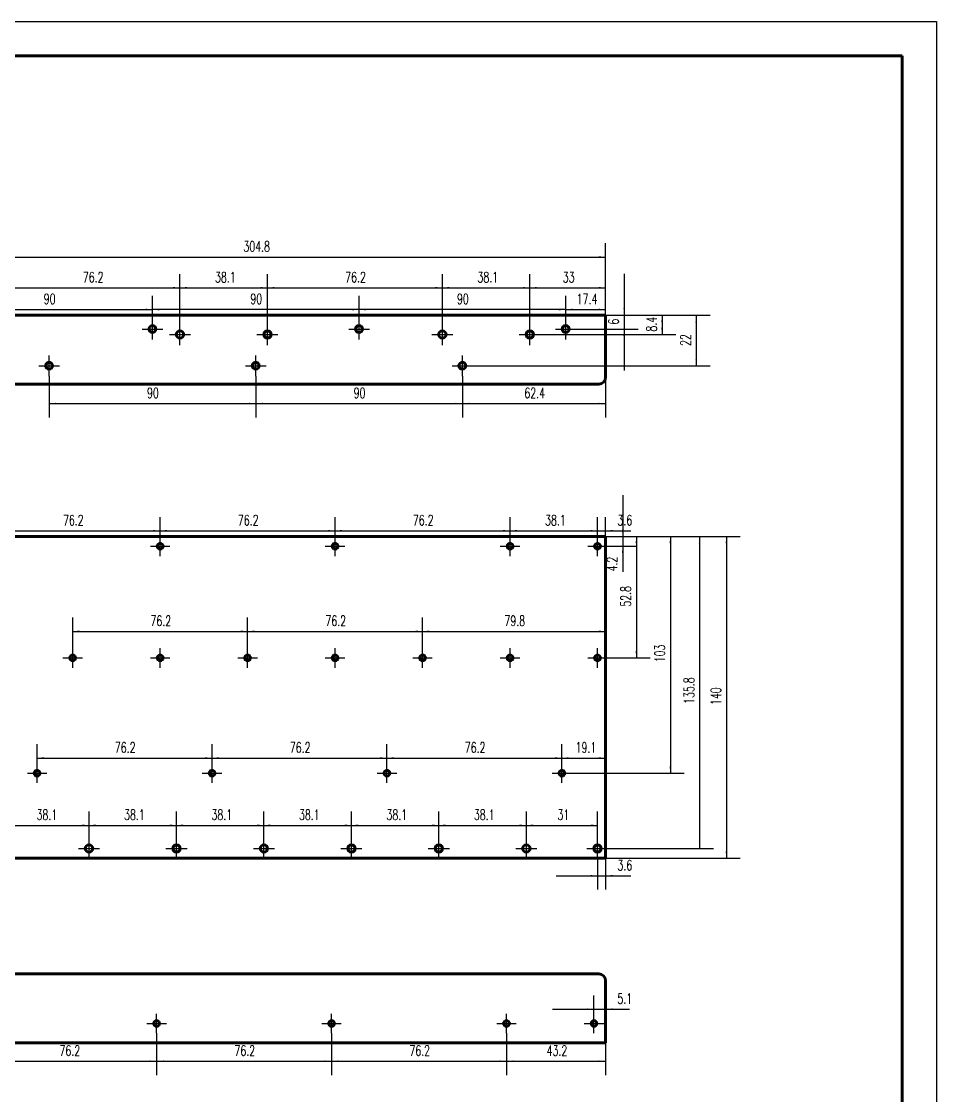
# Model space of a CAD drawing. Header units: millimetres. Extents: x -315 to 315, y -446 to 446.
# Drawn here: x -83.6 to 315, y -22.1 to 445.5 of the extents above; entities that cross this region are included whole.
import ezdxf

# ---------------------------------------------------------------- set-up
doc = ezdxf.new("R2010")
doc.units = ezdxf.units.MM
doc.linetypes.add('EB_DASHDOT', pattern=[39, 30, -3, 3, -3])
for name, color, linetype, lineweight in [('CAXA0', 7, 'Continuous', 70), ('CAXA1', 1, 'EB_DASHDOT', 25), ('CAXA3', 7, 'Continuous', 25), ('CAXA4', 3, 'Continuous', 25)]:
    doc.layers.add(name, color=color, linetype=linetype, lineweight=lineweight)
doc.styles.add('机械', font='txt', dxfattribs={"width": 0.667, "bigfont": 'gbcbig.shx'})
doc.dimstyles.new('机械', dxfattribs={"dimscale": 3, "dimtxt": 1.5, "dimasz": 1, "dimexe": 2, "dimexo": 0, "dimtad": 1, "dimdec": 1, "dimdsep": 46, "dimtxsty": '机械', "dimcen": 0, "dimdle": 6, "dimazin": 2, "dimtfac": 1, "dimtdec": 3, "dimtmove": 0, "dimatfit": 3, "dimfxl": 0, "dimtolj": 1, "dimtzin": 0, "dimarcsym": 0})

# ---------------------------------------------------------------- blocks, each defined once
blk = doc.blocks.new('CAXBLOCK42', base_point=(300, -430.5))
at = {"layer": 'CAXA0', "linetype": 'Continuous', "lineweight": 70}
for p, q in [((-240, 430.5), (300, 430.5)), ((300, 430.5), (300, -430.5))]:
    blk.add_line(p, q, dxfattribs=at)
at = {"layer": 'CAXA3', "linetype": 'Continuous', "lineweight": 25}
for p, q in [((-315, 445.5), (315, 445.5)), ((315, 445.5), (315, -445.5))]:
    blk.add_line(p, q, dxfattribs=at)
blk = doc.blocks.new('*D45')
at = {"layer": 'CAXA4', "linetype": 'Continuous', "lineweight": 25}
for points in [[(178.98, 317.59), (178.61, 320.59), (179.36, 320.59)], [(178.98, 311.59), (178.61, 308.59), (179.36, 308.59)]]:
    blk.add_hatch(color=0, dxfattribs=at).paths.add_polyline_path(points, flags=0)
at = {"layer": 'CAXA4', "color": 0, "linetype": 'Continuous', "lineweight": 25}
for p, q in [((178.98, 335.59), (178.98, 293.59)), ((170.87, 317.59), (184.98, 317.59)), ((157.97, 311.59), (184.98, 311.59))]:
    blk.add_line(p, q, dxfattribs=at)
at = {"layer": 'CAXA4', "color": 0, "linetype": 'Continuous', "lineweight": 25, "insert": (172.11, 313.52), "char_height": 4.5, "attachment_point": 1, "rotation": 90, "style": '机械'}
blk.add_mtext('6', dxfattribs=at)
blk = doc.blocks.new('*D46')
at = {"layer": 'CAXA4', "linetype": 'Continuous', "lineweight": 25}
for points in [[(195.47, 317.59), (195.1, 314.59), (195.85, 314.59)], [(195.47, 309.21), (195.1, 312.21), (195.85, 312.21)]]:
    blk.add_hatch(color=0, dxfattribs=at).paths.add_polyline_path(points, flags=0)
at = {"layer": 'CAXA4', "color": 0, "linetype": 'Continuous', "lineweight": 25}
for p, q in [((170.87, 317.59), (201.47, 317.59)), ((195.47, 317.59), (195.47, 309.21)), ((142.45, 309.21), (201.47, 309.21))]:
    blk.add_line(p, q, dxfattribs=at)
at = {"layer": 'CAXA4', "color": 0, "linetype": 'Continuous', "lineweight": 25, "insert": (188.6, 310.49), "char_height": 4.5, "attachment_point": 1, "rotation": 90, "style": '机械'}
blk.add_mtext('8.4', dxfattribs=at)
blk = doc.blocks.new('*D47')
at = {"layer": 'CAXA4', "linetype": 'Continuous', "lineweight": 25}
for points in [[(210.35, 317.59), (209.98, 314.59), (210.73, 314.59)], [(210.35, 295.59), (209.98, 298.59), (210.73, 298.59)]]:
    blk.add_hatch(color=0, dxfattribs=at).paths.add_polyline_path(points, flags=0)
at = {"layer": 'CAXA4', "color": 0, "linetype": 'Continuous', "lineweight": 25}
for p, q in [((170.87, 317.59), (216.35, 317.59)), ((210.35, 317.59), (210.35, 295.59)), ((112.97, 295.59), (216.35, 295.59))]:
    blk.add_line(p, q, dxfattribs=at)
at = {"layer": 'CAXA4', "color": 0, "linetype": 'Continuous', "lineweight": 25, "insert": (203.48, 304.22), "char_height": 4.5, "attachment_point": 1, "rotation": 90, "style": '机械'}
blk.add_mtext('22', dxfattribs=at)
blk = doc.blocks.new('*D48')
at = {"layer": 'CAXA4', "linetype": 'Continuous', "lineweight": 25}
for points in [[(153.47, 320.1), (156.47, 319.72), (156.47, 320.47)], [(170.87, 320.1), (167.87, 319.72), (167.87, 320.47)]]:
    blk.add_hatch(color=0, dxfattribs=at).paths.add_polyline_path(points, flags=0)
at = {"layer": 'CAXA4', "color": 0, "linetype": 'Continuous', "lineweight": 25}
for p, q in [((153.47, 307.09), (153.47, 326.1)), ((170.87, 317.59), (170.87, 326.1)), ((153.47, 320.1), (170.87, 320.1))]:
    blk.add_line(p, q, dxfattribs=at)
at = {"layer": 'CAXA4', "color": 0, "linetype": 'Continuous', "lineweight": 25, "insert": (158.28, 326.97), "char_height": 4.5, "attachment_point": 1, "style": '机械'}
blk.add_mtext('17.4', dxfattribs=at)
blk = doc.blocks.new('*D49')
at = {"layer": 'CAXA4', "linetype": 'Continuous', "lineweight": 25}
for points in [[(63.47, 320.1), (66.47, 320.47), (66.47, 319.72)], [(153.47, 320.1), (150.47, 320.47), (150.47, 319.72)]]:
    blk.add_hatch(color=0, dxfattribs=at).paths.add_polyline_path(points, flags=0)
at = {"layer": 'CAXA4', "color": 0, "linetype": 'Continuous', "lineweight": 25}
for p, q in [((63.47, 307.09), (63.47, 326.1)), ((153.47, 307.09), (153.47, 326.1)), ((153.47, 320.1), (63.47, 320.1))]:
    blk.add_line(p, q, dxfattribs=at)
at = {"layer": 'CAXA4', "color": 0, "linetype": 'Continuous', "lineweight": 25, "insert": (106.1, 326.97), "char_height": 4.5, "attachment_point": 1, "style": '机械'}
blk.add_mtext('90', dxfattribs=at)
blk = doc.blocks.new('*D50')
at = {"layer": 'CAXA4', "linetype": 'Continuous', "lineweight": 25}
for points in [[(-26.53, 320.1), (-23.53, 320.47), (-23.53, 319.72)], [(63.47, 320.1), (60.47, 320.47), (60.47, 319.72)]]:
    blk.add_hatch(color=0, dxfattribs=at).paths.add_polyline_path(points, flags=0)
at = {"layer": 'CAXA4', "color": 0, "linetype": 'Continuous', "lineweight": 25}
for p, q in [((-26.53, 307.09), (-26.53, 326.1)), ((63.47, 307.09), (63.47, 326.1)), ((63.47, 320.1), (-26.53, 320.1))]:
    blk.add_line(p, q, dxfattribs=at)
at = {"layer": 'CAXA4', "color": 0, "linetype": 'Continuous', "lineweight": 25, "insert": (16.1, 326.97), "char_height": 4.5, "attachment_point": 1, "style": '机械'}
blk.add_mtext('90', dxfattribs=at)
blk = doc.blocks.new('*D51')
at = {"layer": 'CAXA4', "linetype": 'Continuous', "lineweight": 25}
for points in [[(-116.53, 320.1), (-113.53, 319.72), (-113.53, 320.47)], [(-26.53, 320.1), (-29.53, 319.72), (-29.53, 320.47)]]:
    blk.add_hatch(color=0, dxfattribs=at).paths.add_polyline_path(points, flags=0)
at = {"layer": 'CAXA4', "color": 0, "linetype": 'Continuous', "lineweight": 25}
for p, q in [((-116.53, 307.09), (-116.53, 326.1)), ((-26.53, 307.09), (-26.53, 326.1)), ((-116.53, 320.1), (-26.53, 320.1))]:
    blk.add_line(p, q, dxfattribs=at)
at = {"layer": 'CAXA4', "color": 0, "linetype": 'Continuous', "lineweight": 25, "insert": (-73.9, 326.97), "char_height": 4.5, "attachment_point": 1, "style": '机械'}
blk.add_mtext('90', dxfattribs=at)
blk = doc.blocks.new('*D52')
at = {"layer": 'CAXA4', "linetype": 'Continuous', "lineweight": 25}
for points in [[(137.85, 329.55), (140.85, 329.18), (140.85, 329.93)], [(170.87, 329.55), (167.87, 329.18), (167.87, 329.93)]]:
    blk.add_hatch(color=0, dxfattribs=at).paths.add_polyline_path(points, flags=0)
at = {"layer": 'CAXA4', "color": 0, "linetype": 'Continuous', "lineweight": 25}
for p, q in [((137.85, 304.61), (137.85, 335.55)), ((170.87, 317.59), (170.87, 335.55)), ((137.85, 329.55), (170.87, 329.55))]:
    blk.add_line(p, q, dxfattribs=at)
at = {"layer": 'CAXA4', "color": 0, "linetype": 'Continuous', "lineweight": 25, "insert": (152.21, 336.43), "char_height": 4.5, "attachment_point": 1, "style": '机械'}
blk.add_mtext('33', dxfattribs=at)
blk = doc.blocks.new('*D53')
at = {"layer": 'CAXA4', "linetype": 'Continuous', "lineweight": 25}
for points in [[(99.75, 329.55), (102.75, 329.18), (102.75, 329.93)], [(137.85, 329.55), (134.85, 329.18), (134.85, 329.93)]]:
    blk.add_hatch(color=0, dxfattribs=at).paths.add_polyline_path(points, flags=0)
at = {"layer": 'CAXA4', "color": 0, "linetype": 'Continuous', "lineweight": 25}
for p, q in [((99.75, 304.61), (99.75, 335.55)), ((137.85, 304.61), (137.85, 335.55)), ((99.75, 329.55), (137.85, 329.55))]:
    blk.add_line(p, q, dxfattribs=at)
at = {"layer": 'CAXA4', "color": 0, "linetype": 'Continuous', "lineweight": 25, "insert": (115.02, 336.43), "char_height": 4.5, "attachment_point": 1, "style": '机械'}
blk.add_mtext('38.1', dxfattribs=at)
blk = doc.blocks.new('*D54')
at = {"layer": 'CAXA4', "linetype": 'Continuous', "lineweight": 25}
for points in [[(23.55, 329.55), (26.55, 329.18), (26.55, 329.93)], [(99.75, 329.55), (96.75, 329.18), (96.75, 329.93)]]:
    blk.add_hatch(color=0, dxfattribs=at).paths.add_polyline_path(points, flags=0)
at = {"layer": 'CAXA4', "color": 0, "linetype": 'Continuous', "lineweight": 25}
for p, q in [((23.55, 304.61), (23.55, 335.55)), ((99.75, 304.61), (99.75, 335.55)), ((23.55, 329.55), (99.75, 329.55))]:
    blk.add_line(p, q, dxfattribs=at)
at = {"layer": 'CAXA4', "color": 0, "linetype": 'Continuous', "lineweight": 25, "insert": (57.44, 336.43), "char_height": 4.5, "attachment_point": 1, "style": '机械'}
blk.add_mtext('76.2', dxfattribs=at)
blk = doc.blocks.new('*D55')
at = {"layer": 'CAXA4', "linetype": 'Continuous', "lineweight": 25}
for points in [[(-14.55, 329.55), (-11.55, 329.18), (-11.55, 329.93)], [(23.55, 329.55), (20.55, 329.18), (20.55, 329.93)]]:
    blk.add_hatch(color=0, dxfattribs=at).paths.add_polyline_path(points, flags=0)
at = {"layer": 'CAXA4', "color": 0, "linetype": 'Continuous', "lineweight": 25}
for p, q in [((-14.55, 304.61), (-14.55, 335.55)), ((23.55, 304.61), (23.55, 335.55)), ((-14.55, 329.55), (23.55, 329.55))]:
    blk.add_line(p, q, dxfattribs=at)
at = {"layer": 'CAXA4', "color": 0, "linetype": 'Continuous', "lineweight": 25, "insert": (0.72, 336.43), "char_height": 4.5, "attachment_point": 1, "style": '机械'}
blk.add_mtext('38.1', dxfattribs=at)
blk = doc.blocks.new('*D56')
at = {"layer": 'CAXA4', "linetype": 'Continuous', "lineweight": 25}
for points in [[(-90.75, 329.55), (-87.75, 329.18), (-87.75, 329.93)], [(-14.55, 329.55), (-17.55, 329.18), (-17.55, 329.93)]]:
    blk.add_hatch(color=0, dxfattribs=at).paths.add_polyline_path(points, flags=0)
at = {"layer": 'CAXA4', "color": 0, "linetype": 'Continuous', "lineweight": 25}
for p, q in [((-90.75, 304.61), (-90.75, 335.55)), ((-14.55, 304.61), (-14.55, 335.55)), ((-90.75, 329.55), (-14.55, 329.55))]:
    blk.add_line(p, q, dxfattribs=at)
at = {"layer": 'CAXA4', "color": 0, "linetype": 'Continuous', "lineweight": 25, "insert": (-56.86, 336.43), "char_height": 4.5, "attachment_point": 1, "style": '机械'}
blk.add_mtext('76.2', dxfattribs=at)
blk = doc.blocks.new('*D58')
at = {"layer": 'CAXA4', "linetype": 'Continuous', "lineweight": 25}
for points in [[(108.47, 279.14), (111.47, 278.76), (111.47, 279.51)], [(170.87, 279.14), (167.87, 278.76), (167.87, 279.51)]]:
    blk.add_hatch(color=0, dxfattribs=at).paths.add_polyline_path(points, flags=0)
at = {"layer": 'CAXA4', "color": 0, "linetype": 'Continuous', "lineweight": 25}
for p, q in [((108.47, 291.09), (108.47, 273.14)), ((170.87, 290.59), (170.87, 273.14)), ((108.47, 279.14), (170.87, 279.14))]:
    blk.add_line(p, q, dxfattribs=at)
at = {"layer": 'CAXA4', "color": 0, "linetype": 'Continuous', "lineweight": 25, "insert": (135.46, 286.01), "char_height": 4.5, "attachment_point": 1, "style": '机械'}
blk.add_mtext('62.4', dxfattribs=at)
blk = doc.blocks.new('*D59')
at = {"layer": 'CAXA4', "linetype": 'Continuous', "lineweight": 25}
for points in [[(18.47, 279.14), (21.47, 278.76), (21.47, 279.51)], [(108.47, 279.14), (105.47, 278.76), (105.47, 279.51)]]:
    blk.add_hatch(color=0, dxfattribs=at).paths.add_polyline_path(points, flags=0)
at = {"layer": 'CAXA4', "color": 0, "linetype": 'Continuous', "lineweight": 25}
for p, q in [((18.47, 291.09), (18.47, 273.14)), ((108.47, 291.09), (108.47, 273.14)), ((18.47, 279.14), (108.47, 279.14))]:
    blk.add_line(p, q, dxfattribs=at)
at = {"layer": 'CAXA4', "color": 0, "linetype": 'Continuous', "lineweight": 25, "insert": (61.1, 286.01), "char_height": 4.5, "attachment_point": 1, "style": '机械'}
blk.add_mtext('90', dxfattribs=at)
blk = doc.blocks.new('*D60')
at = {"layer": 'CAXA4', "linetype": 'Continuous', "lineweight": 25}
for points in [[(-71.53, 279.14), (-68.53, 278.76), (-68.53, 279.51)], [(18.47, 279.14), (15.47, 278.76), (15.47, 279.51)]]:
    blk.add_hatch(color=0, dxfattribs=at).paths.add_polyline_path(points, flags=0)
at = {"layer": 'CAXA4', "color": 0, "linetype": 'Continuous', "lineweight": 25}
for p, q in [((-71.53, 291.09), (-71.53, 273.14)), ((18.47, 291.09), (18.47, 273.14)), ((-71.53, 279.14), (18.47, 279.14))]:
    blk.add_line(p, q, dxfattribs=at)
at = {"layer": 'CAXA4', "color": 0, "linetype": 'Continuous', "lineweight": 25, "insert": (-28.9, 286.01), "char_height": 4.5, "attachment_point": 1, "style": '机械'}
blk.add_mtext('90', dxfattribs=at)
blk = doc.blocks.new('*D61')
at = {"layer": 'CAXA4', "linetype": 'Continuous', "lineweight": 25}
for points in [[(-133.93, 342.92), (-130.93, 342.55), (-130.93, 343.3)], [(170.87, 342.92), (167.87, 342.55), (167.87, 343.3)]]:
    blk.add_hatch(color=0, dxfattribs=at).paths.add_polyline_path(points, flags=0)
at = {"layer": 'CAXA4', "color": 0, "linetype": 'Continuous', "lineweight": 25}
for p, q in [((-133.93, 290.59), (-133.93, 348.92)), ((170.87, 290.59), (170.87, 348.92)), ((-133.93, 342.92), (170.87, 342.92))]:
    blk.add_line(p, q, dxfattribs=at)
at = {"layer": 'CAXA4', "color": 0, "linetype": 'Continuous', "lineweight": 25, "insert": (13.07, 349.8), "char_height": 4.5, "attachment_point": 1, "style": '机械'}
blk.add_mtext('304.8', dxfattribs=at)
blk = doc.blocks.new('*D64')
at = {"layer": 'CAXA4', "linetype": 'Continuous', "lineweight": 25}
for points in [[(178.3, 221.24), (177.93, 224.24), (178.68, 224.24)], [(178.3, 217.04), (177.93, 214.04), (178.68, 214.04)]]:
    blk.add_hatch(color=0, dxfattribs=at).paths.add_polyline_path(points, flags=0)
at = {"layer": 'CAXA4', "color": 0, "linetype": 'Continuous', "lineweight": 25}
for p, q in [((178.3, 239.24), (178.3, 205.86)), ((170.87, 221.24), (184.3, 221.24)), ((171.57, 217.04), (184.3, 217.04))]:
    blk.add_line(p, q, dxfattribs=at)
at = {"layer": 'CAXA4', "color": 0, "linetype": 'Continuous', "lineweight": 25, "insert": (171.43, 206.08), "char_height": 4.5, "attachment_point": 1, "rotation": 90, "style": '机械'}
blk.add_mtext('4.2', dxfattribs=at)
blk = doc.blocks.new('*D65')
at = {"layer": 'CAXA4', "linetype": 'Continuous', "lineweight": 25}
for points in [[(184.27, 221.24), (183.89, 218.24), (184.64, 218.24)], [(184.27, 168.4), (183.89, 171.4), (184.64, 171.4)]]:
    blk.add_hatch(color=0, dxfattribs=at).paths.add_polyline_path(points, flags=0)
at = {"layer": 'CAXA4', "color": 0, "linetype": 'Continuous', "lineweight": 25}
for p, q in [((170.87, 221.24), (190.27, 221.24)), ((184.27, 221.24), (184.27, 168.4)), ((163.07, 168.4), (190.27, 168.4))]:
    blk.add_line(p, q, dxfattribs=at)
at = {"layer": 'CAXA4', "color": 0, "linetype": 'Continuous', "lineweight": 25, "insert": (177.39, 190.71), "char_height": 4.5, "attachment_point": 1, "rotation": 90, "style": '机械'}
blk.add_mtext('52.8', dxfattribs=at)
blk = doc.blocks.new('*D66')
at = {"layer": 'CAXA4', "linetype": 'Continuous', "lineweight": 25}
for points in [[(199.07, 221.24), (198.7, 218.24), (199.45, 218.24)], [(199.07, 118.23), (198.7, 121.23), (199.45, 121.23)]]:
    blk.add_hatch(color=0, dxfattribs=at).paths.add_polyline_path(points, flags=0)
at = {"layer": 'CAXA4', "color": 0, "linetype": 'Continuous', "lineweight": 25}
for p, q in [((170.87, 221.24), (205.07, 221.24)), ((199.07, 221.24), (199.07, 118.23)), ((156.07, 118.23), (205.07, 118.23))]:
    blk.add_line(p, q, dxfattribs=at)
at = {"layer": 'CAXA4', "color": 0, "linetype": 'Continuous', "lineweight": 25, "insert": (192.2, 166.5), "char_height": 4.5, "attachment_point": 1, "rotation": 90, "style": '机械'}
blk.add_mtext('103', dxfattribs=at)
blk = doc.blocks.new('*D67')
at = {"layer": 'CAXA4', "linetype": 'Continuous', "lineweight": 25}
for points in [[(211.81, 221.24), (211.43, 218.24), (212.18, 218.24)], [(211.81, 85.47), (211.43, 88.47), (212.18, 88.47)]]:
    blk.add_hatch(color=0, dxfattribs=at).paths.add_polyline_path(points, flags=0)
at = {"layer": 'CAXA4', "color": 0, "linetype": 'Continuous', "lineweight": 25}
for p, q in [((170.87, 221.24), (217.81, 221.24)), ((211.81, 221.24), (211.81, 85.47)), ((162.72, 85.47), (217.81, 85.47))]:
    blk.add_line(p, q, dxfattribs=at)
at = {"layer": 'CAXA4', "color": 0, "linetype": 'Continuous', "lineweight": 25, "insert": (204.93, 148.38), "char_height": 4.5, "attachment_point": 1, "rotation": 90, "style": '机械'}
blk.add_mtext('135.8', dxfattribs=at)
blk = doc.blocks.new('*D68')
at = {"layer": 'CAXA4', "linetype": 'Continuous', "lineweight": 25}
for points in [[(223.49, 221.24), (223.12, 218.24), (223.87, 218.24)], [(223.49, 81.24), (223.12, 84.24), (223.87, 84.24)]]:
    blk.add_hatch(color=0, dxfattribs=at).paths.add_polyline_path(points, flags=0)
at = {"layer": 'CAXA4', "color": 0, "linetype": 'Continuous', "lineweight": 25}
for p, q in [((170.87, 221.24), (229.49, 221.24)), ((223.49, 221.24), (223.49, 81.24)), ((170.87, 81.24), (229.49, 81.24))]:
    blk.add_line(p, q, dxfattribs=at)
at = {"layer": 'CAXA4', "color": 0, "linetype": 'Continuous', "lineweight": 25, "insert": (216.62, 147.89), "char_height": 4.5, "attachment_point": 1, "rotation": 90, "style": '机械'}
blk.add_mtext('140', dxfattribs=at)
blk = doc.blocks.new('*D69')
at = {"layer": 'CAXA4', "linetype": 'Continuous', "lineweight": 25}
for points in [[(129.22, 223.77), (132.22, 223.39), (132.22, 224.14)], [(167.32, 223.77), (164.32, 223.39), (164.32, 224.14)]]:
    blk.add_hatch(color=0, dxfattribs=at).paths.add_polyline_path(points, flags=0)
at = {"layer": 'CAXA4', "color": 0, "linetype": 'Continuous', "lineweight": 25}
for p, q in [((129.22, 212.79), (129.22, 229.77)), ((167.32, 221.29), (167.32, 229.77)), ((129.22, 223.77), (167.32, 223.77))]:
    blk.add_line(p, q, dxfattribs=at)
at = {"layer": 'CAXA4', "color": 0, "linetype": 'Continuous', "lineweight": 25, "insert": (144.48, 230.64), "char_height": 4.5, "attachment_point": 1, "style": '机械'}
blk.add_mtext('38.1', dxfattribs=at)
blk = doc.blocks.new('*D70')
at = {"layer": 'CAXA4', "linetype": 'Continuous', "lineweight": 25}
for points in [[(167.32, 223.77), (164.32, 223.39), (164.32, 224.14)], [(170.87, 223.77), (173.87, 223.39), (173.87, 224.14)]]:
    blk.add_hatch(color=0, dxfattribs=at).paths.add_polyline_path(points, flags=0)
at = {"layer": 'CAXA4', "color": 0, "linetype": 'Continuous', "lineweight": 25}
for p, q in [((167.32, 221.29), (167.32, 229.77)), ((170.87, 221.24), (170.87, 229.77)), ((149.32, 223.77), (181.84, 223.77))]:
    blk.add_line(p, q, dxfattribs=at)
at = {"layer": 'CAXA4', "color": 0, "linetype": 'Continuous', "lineweight": 25, "insert": (176, 230.64), "char_height": 4.5, "attachment_point": 1, "style": '机械'}
blk.add_mtext('3.6', dxfattribs=at)
blk = doc.blocks.new('*D71')
at = {"layer": 'CAXA4', "linetype": 'Continuous', "lineweight": 25}
for points in [[(53.02, 223.77), (56.02, 223.39), (56.02, 224.14)], [(129.22, 223.77), (126.22, 223.39), (126.22, 224.14)]]:
    blk.add_hatch(color=0, dxfattribs=at).paths.add_polyline_path(points, flags=0)
at = {"layer": 'CAXA4', "color": 0, "linetype": 'Continuous', "lineweight": 25}
for p, q in [((53.02, 212.79), (53.02, 229.77)), ((129.22, 212.79), (129.22, 229.77)), ((53.02, 223.77), (129.22, 223.77))]:
    blk.add_line(p, q, dxfattribs=at)
at = {"layer": 'CAXA4', "color": 0, "linetype": 'Continuous', "lineweight": 25, "insert": (86.9, 230.64), "char_height": 4.5, "attachment_point": 1, "style": '机械'}
blk.add_mtext('76.2', dxfattribs=at)
blk = doc.blocks.new('*D72')
at = {"layer": 'CAXA4', "linetype": 'Continuous', "lineweight": 25}
for points in [[(-23.18, 223.77), (-20.18, 223.39), (-20.18, 224.14)], [(53.02, 223.77), (50.02, 223.39), (50.02, 224.14)]]:
    blk.add_hatch(color=0, dxfattribs=at).paths.add_polyline_path(points, flags=0)
at = {"layer": 'CAXA4', "color": 0, "linetype": 'Continuous', "lineweight": 25}
for p, q in [((-23.18, 212.79), (-23.18, 229.77)), ((53.02, 212.79), (53.02, 229.77)), ((-23.18, 223.77), (53.02, 223.77))]:
    blk.add_line(p, q, dxfattribs=at)
at = {"layer": 'CAXA4', "color": 0, "linetype": 'Continuous', "lineweight": 25, "insert": (10.7, 230.64), "char_height": 4.5, "attachment_point": 1, "style": '机械'}
blk.add_mtext('76.2', dxfattribs=at)
blk = doc.blocks.new('*D73')
at = {"layer": 'CAXA4', "linetype": 'Continuous', "lineweight": 25}
for points in [[(-99.38, 223.77), (-96.38, 223.39), (-96.38, 224.14)], [(-23.18, 223.77), (-26.18, 223.39), (-26.18, 224.14)]]:
    blk.add_hatch(color=0, dxfattribs=at).paths.add_polyline_path(points, flags=0)
at = {"layer": 'CAXA4', "color": 0, "linetype": 'Continuous', "lineweight": 25}
for p, q in [((-99.38, 212.79), (-99.38, 229.77)), ((-23.18, 212.79), (-23.18, 229.77)), ((-99.38, 223.77), (-23.18, 223.77))]:
    blk.add_line(p, q, dxfattribs=at)
at = {"layer": 'CAXA4', "color": 0, "linetype": 'Continuous', "lineweight": 25, "insert": (-65.5, 230.64), "char_height": 4.5, "attachment_point": 1, "style": '机械'}
blk.add_mtext('76.2', dxfattribs=at)
blk = doc.blocks.new('*D74')
at = {"layer": 'CAXA4', "linetype": 'Continuous', "lineweight": 25}
for points in [[(91.12, 179.96), (94.12, 179.58), (94.12, 180.33)], [(170.87, 179.96), (167.87, 179.58), (167.87, 180.33)]]:
    blk.add_hatch(color=0, dxfattribs=at).paths.add_polyline_path(points, flags=0)
at = {"layer": 'CAXA4', "color": 0, "linetype": 'Continuous', "lineweight": 25}
for p, q in [((91.12, 164.15), (91.12, 185.96)), ((170.87, 81.24), (170.87, 185.96)), ((91.12, 179.96), (170.87, 179.96))]:
    blk.add_line(p, q, dxfattribs=at)
at = {"layer": 'CAXA4', "color": 0, "linetype": 'Continuous', "lineweight": 25, "insert": (126.78, 186.83), "char_height": 4.5, "attachment_point": 1, "style": '机械'}
blk.add_mtext('79.8', dxfattribs=at)
blk = doc.blocks.new('*D75')
at = {"layer": 'CAXA4', "linetype": 'Continuous', "lineweight": 25}
for points in [[(14.92, 179.96), (17.92, 179.58), (17.92, 180.33)], [(91.12, 179.96), (88.12, 179.58), (88.12, 180.33)]]:
    blk.add_hatch(color=0, dxfattribs=at).paths.add_polyline_path(points, flags=0)
at = {"layer": 'CAXA4', "color": 0, "linetype": 'Continuous', "lineweight": 25}
for p, q in [((14.92, 164.15), (14.92, 185.96)), ((91.12, 164.15), (91.12, 185.96)), ((14.92, 179.96), (91.12, 179.96))]:
    blk.add_line(p, q, dxfattribs=at)
at = {"layer": 'CAXA4', "color": 0, "linetype": 'Continuous', "lineweight": 25, "insert": (48.8, 186.83), "char_height": 4.5, "attachment_point": 1, "style": '机械'}
blk.add_mtext('76.2', dxfattribs=at)
blk = doc.blocks.new('*D76')
at = {"layer": 'CAXA4', "linetype": 'Continuous', "lineweight": 25}
for points in [[(-61.28, 179.96), (-58.28, 179.58), (-58.28, 180.33)], [(14.92, 179.96), (11.92, 179.58), (11.92, 180.33)]]:
    blk.add_hatch(color=0, dxfattribs=at).paths.add_polyline_path(points, flags=0)
at = {"layer": 'CAXA4', "color": 0, "linetype": 'Continuous', "lineweight": 25}
for p, q in [((-61.28, 164.15), (-61.28, 185.96)), ((14.92, 164.15), (14.92, 185.96)), ((-61.28, 179.96), (14.92, 179.96))]:
    blk.add_line(p, q, dxfattribs=at)
at = {"layer": 'CAXA4', "color": 0, "linetype": 'Continuous', "lineweight": 25, "insert": (-27.4, 186.83), "char_height": 4.5, "attachment_point": 1, "style": '机械'}
blk.add_mtext('76.2', dxfattribs=at)
blk = doc.blocks.new('*D77')
at = {"layer": 'CAXA4', "linetype": 'Continuous', "lineweight": 25}
for points in [[(151.82, 124.82), (154.82, 124.44), (154.82, 125.19)], [(170.87, 124.82), (167.87, 124.44), (167.87, 125.19)]]:
    blk.add_hatch(color=0, dxfattribs=at).paths.add_polyline_path(points, flags=0)
at = {"layer": 'CAXA4', "color": 0, "linetype": 'Continuous', "lineweight": 25}
for p, q in [((151.82, 122.48), (151.82, 130.82)), ((170.87, 81.24), (170.87, 130.82)), ((151.82, 124.82), (170.87, 124.82))]:
    blk.add_line(p, q, dxfattribs=at)
at = {"layer": 'CAXA4', "color": 0, "linetype": 'Continuous', "lineweight": 25, "insert": (157.78, 131.69), "char_height": 4.5, "attachment_point": 1, "style": '机械'}
blk.add_mtext('19.1', dxfattribs=at)
blk = doc.blocks.new('*D78')
at = {"layer": 'CAXA4', "linetype": 'Continuous', "lineweight": 25}
for points in [[(75.62, 124.82), (78.62, 124.44), (78.62, 125.19)], [(151.82, 124.82), (148.82, 124.44), (148.82, 125.19)]]:
    blk.add_hatch(color=0, dxfattribs=at).paths.add_polyline_path(points, flags=0)
at = {"layer": 'CAXA4', "color": 0, "linetype": 'Continuous', "lineweight": 25}
for p, q in [((75.62, 113.98), (75.62, 130.82)), ((151.82, 113.98), (151.82, 130.82)), ((75.62, 124.82), (151.82, 124.82))]:
    blk.add_line(p, q, dxfattribs=at)
at = {"layer": 'CAXA4', "color": 0, "linetype": 'Continuous', "lineweight": 25, "insert": (109.51, 131.69), "char_height": 4.5, "attachment_point": 1, "style": '机械'}
blk.add_mtext('76.2', dxfattribs=at)
blk = doc.blocks.new('*D79')
at = {"layer": 'CAXA4', "linetype": 'Continuous', "lineweight": 25}
for points in [[(-0.58, 124.82), (2.42, 124.44), (2.42, 125.19)], [(75.62, 124.82), (72.62, 124.44), (72.62, 125.19)]]:
    blk.add_hatch(color=0, dxfattribs=at).paths.add_polyline_path(points, flags=0)
at = {"layer": 'CAXA4', "color": 0, "linetype": 'Continuous', "lineweight": 25}
for p, q in [((-0.58, 113.98), (-0.58, 130.82)), ((75.62, 113.98), (75.62, 130.82)), ((-0.58, 124.82), (75.62, 124.82))]:
    blk.add_line(p, q, dxfattribs=at)
at = {"layer": 'CAXA4', "color": 0, "linetype": 'Continuous', "lineweight": 25, "insert": (33.31, 131.69), "char_height": 4.5, "attachment_point": 1, "style": '机械'}
blk.add_mtext('76.2', dxfattribs=at)
blk = doc.blocks.new('*D80')
at = {"layer": 'CAXA4', "linetype": 'Continuous', "lineweight": 25}
for points in [[(-76.78, 124.82), (-73.78, 124.44), (-73.78, 125.19)], [(-0.58, 124.82), (-3.58, 124.44), (-3.58, 125.19)]]:
    blk.add_hatch(color=0, dxfattribs=at).paths.add_polyline_path(points, flags=0)
at = {"layer": 'CAXA4', "color": 0, "linetype": 'Continuous', "lineweight": 25}
for p, q in [((-76.78, 113.98), (-76.78, 130.82)), ((-0.58, 113.98), (-0.58, 130.82)), ((-76.78, 124.82), (-0.58, 124.82))]:
    blk.add_line(p, q, dxfattribs=at)
at = {"layer": 'CAXA4', "color": 0, "linetype": 'Continuous', "lineweight": 25, "insert": (-42.89, 131.69), "char_height": 4.5, "attachment_point": 1, "style": '机械'}
blk.add_mtext('76.2', dxfattribs=at)
blk = doc.blocks.new('*D81')
at = {"layer": 'CAXA4', "linetype": 'Continuous', "lineweight": 25}
for points in [[(98.23, 95.52), (101.23, 95.15), (101.23, 95.9)], [(136.33, 95.52), (133.33, 95.15), (133.33, 95.9)]]:
    blk.add_hatch(color=0, dxfattribs=at).paths.add_polyline_path(points, flags=0)
at = {"layer": 'CAXA4', "color": 0, "linetype": 'Continuous', "lineweight": 25}
for p, q in [((98.23, 90.07), (98.23, 101.52)), ((136.33, 90.07), (136.33, 101.52)), ((98.23, 95.52), (136.33, 95.52))]:
    blk.add_line(p, q, dxfattribs=at)
at = {"layer": 'CAXA4', "color": 0, "linetype": 'Continuous', "lineweight": 25, "insert": (113.49, 102.4), "char_height": 4.5, "attachment_point": 1, "style": '机械'}
blk.add_mtext('38.1', dxfattribs=at)
blk = doc.blocks.new('*D82')
at = {"layer": 'CAXA4', "linetype": 'Continuous', "lineweight": 25}
for points in [[(60.13, 95.52), (63.13, 95.15), (63.13, 95.9)], [(98.23, 95.52), (95.23, 95.15), (95.23, 95.9)]]:
    blk.add_hatch(color=0, dxfattribs=at).paths.add_polyline_path(points, flags=0)
at = {"layer": 'CAXA4', "color": 0, "linetype": 'Continuous', "lineweight": 25}
for p, q in [((60.13, 90.07), (60.13, 101.52)), ((98.23, 90.07), (98.23, 101.52)), ((60.13, 95.52), (98.23, 95.52))]:
    blk.add_line(p, q, dxfattribs=at)
at = {"layer": 'CAXA4', "color": 0, "linetype": 'Continuous', "lineweight": 25, "insert": (75.39, 102.4), "char_height": 4.5, "attachment_point": 1, "style": '机械'}
blk.add_mtext('38.1', dxfattribs=at)
blk = doc.blocks.new('*D83')
at = {"layer": 'CAXA4', "linetype": 'Continuous', "lineweight": 25}
for points in [[(22.03, 95.52), (25.03, 95.15), (25.03, 95.9)], [(60.13, 95.52), (57.13, 95.15), (57.13, 95.9)]]:
    blk.add_hatch(color=0, dxfattribs=at).paths.add_polyline_path(points, flags=0)
at = {"layer": 'CAXA4', "color": 0, "linetype": 'Continuous', "lineweight": 25}
for p, q in [((22.03, 90.07), (22.03, 101.52)), ((60.13, 90.07), (60.13, 101.52)), ((22.03, 95.52), (60.13, 95.52))]:
    blk.add_line(p, q, dxfattribs=at)
at = {"layer": 'CAXA4', "color": 0, "linetype": 'Continuous', "lineweight": 25, "insert": (37.29, 102.4), "char_height": 4.5, "attachment_point": 1, "style": '机械'}
blk.add_mtext('38.1', dxfattribs=at)
blk = doc.blocks.new('*D84')
at = {"layer": 'CAXA4', "linetype": 'Continuous', "lineweight": 25}
for points in [[(-16.07, 95.52), (-13.07, 95.15), (-13.07, 95.9)], [(22.03, 95.52), (19.03, 95.15), (19.03, 95.9)]]:
    blk.add_hatch(color=0, dxfattribs=at).paths.add_polyline_path(points, flags=0)
at = {"layer": 'CAXA4', "color": 0, "linetype": 'Continuous', "lineweight": 25}
for p, q in [((-16.07, 90.07), (-16.07, 101.52)), ((22.03, 90.07), (22.03, 101.52)), ((-16.07, 95.52), (22.03, 95.52))]:
    blk.add_line(p, q, dxfattribs=at)
at = {"layer": 'CAXA4', "color": 0, "linetype": 'Continuous', "lineweight": 25, "insert": (-0.81, 102.4), "char_height": 4.5, "attachment_point": 1, "style": '机械'}
blk.add_mtext('38.1', dxfattribs=at)
blk = doc.blocks.new('*D85')
at = {"layer": 'CAXA4', "linetype": 'Continuous', "lineweight": 25}
for points in [[(-54.17, 95.52), (-51.17, 95.15), (-51.17, 95.9)], [(-16.07, 95.52), (-19.07, 95.15), (-19.07, 95.9)]]:
    blk.add_hatch(color=0, dxfattribs=at).paths.add_polyline_path(points, flags=0)
at = {"layer": 'CAXA4', "color": 0, "linetype": 'Continuous', "lineweight": 25}
for p, q in [((-54.17, 90.07), (-54.17, 101.52)), ((-16.07, 90.07), (-16.07, 101.52)), ((-54.17, 95.52), (-16.07, 95.52))]:
    blk.add_line(p, q, dxfattribs=at)
at = {"layer": 'CAXA4', "color": 0, "linetype": 'Continuous', "lineweight": 25, "insert": (-38.91, 102.4), "char_height": 4.5, "attachment_point": 1, "style": '机械'}
blk.add_mtext('38.1', dxfattribs=at)
blk = doc.blocks.new('*D86')
at = {"layer": 'CAXA4', "linetype": 'Continuous', "lineweight": 25}
for points in [[(-92.27, 95.52), (-89.27, 95.15), (-89.27, 95.9)], [(-54.17, 95.52), (-57.17, 95.15), (-57.17, 95.9)]]:
    blk.add_hatch(color=0, dxfattribs=at).paths.add_polyline_path(points, flags=0)
at = {"layer": 'CAXA4', "color": 0, "linetype": 'Continuous', "lineweight": 25}
for p, q in [((-92.27, 90.07), (-92.27, 101.52)), ((-54.17, 90.07), (-54.17, 101.52)), ((-92.27, 95.52), (-54.17, 95.52))]:
    blk.add_line(p, q, dxfattribs=at)
at = {"layer": 'CAXA4', "color": 0, "linetype": 'Continuous', "lineweight": 25, "insert": (-77.01, 102.4), "char_height": 4.5, "attachment_point": 1, "style": '机械'}
blk.add_mtext('38.1', dxfattribs=at)
blk = doc.blocks.new('*D88')
at = {"layer": 'CAXA4', "linetype": 'Continuous', "lineweight": 25}
for points in [[(167.32, 73.56), (164.32, 73.19), (164.32, 73.94)], [(170.87, 73.56), (173.87, 73.19), (173.87, 73.94)]]:
    blk.add_hatch(color=0, dxfattribs=at).paths.add_polyline_path(points, flags=0)
at = {"layer": 'CAXA4', "color": 0, "linetype": 'Continuous', "lineweight": 25}
for p, q in [((167.32, 80.87), (167.32, 67.56)), ((170.87, 81.24), (170.87, 67.56)), ((149.32, 73.56), (181.84, 73.56))]:
    blk.add_line(p, q, dxfattribs=at)
at = {"layer": 'CAXA4', "color": 0, "linetype": 'Continuous', "lineweight": 25, "insert": (176, 80.44), "char_height": 4.5, "attachment_point": 1, "style": '机械'}
blk.add_mtext('3.6', dxfattribs=at)
blk = doc.blocks.new('*D89')
at = {"layer": 'CAXA4', "linetype": 'Continuous', "lineweight": 25}
for points in [[(136.33, 95.52), (139.33, 95.15), (139.33, 95.9)], [(167.32, 95.52), (164.32, 95.15), (164.32, 95.9)]]:
    blk.add_hatch(color=0, dxfattribs=at).paths.add_polyline_path(points, flags=0)
at = {"layer": 'CAXA4', "color": 0, "linetype": 'Continuous', "lineweight": 25}
for p, q in [((136.33, 90.07), (136.33, 101.52)), ((167.32, 85.47), (167.32, 101.52)), ((136.33, 95.52), (167.32, 95.52))]:
    blk.add_line(p, q, dxfattribs=at)
at = {"layer": 'CAXA4', "color": 0, "linetype": 'Continuous', "lineweight": 25, "insert": (149.88, 102.4), "char_height": 4.5, "attachment_point": 1, "style": '机械'}
blk.add_mtext('31', dxfattribs=at)
blk = doc.blocks.new('*D92')
at = {"layer": 'CAXA4', "linetype": 'Continuous', "lineweight": 25}
for points in [[(127.69, -7.18), (130.69, -7.56), (130.69, -6.81)], [(170.87, -7.18), (167.87, -7.56), (167.87, -6.81)]]:
    blk.add_hatch(color=0, dxfattribs=at).paths.add_polyline_path(points, flags=0)
at = {"layer": 'CAXA4', "color": 0, "linetype": 'Continuous', "lineweight": 25}
for p, q in [((170.87, 27.86), (170.87, -13.18)), ((127.69, 5), (127.69, -13.18)), ((127.69, -7.18), (170.87, -7.18))]:
    blk.add_line(p, q, dxfattribs=at)
at = {"layer": 'CAXA4', "color": 0, "linetype": 'Continuous', "lineweight": 25, "insert": (145.18, -0.31), "char_height": 4.5, "attachment_point": 1, "style": '机械'}
blk.add_mtext('43.2', dxfattribs=at)
blk = doc.blocks.new('*D93')
at = {"layer": 'CAXA4', "linetype": 'Continuous', "lineweight": 25}
for points in [[(51.49, -7.18), (54.49, -7.56), (54.49, -6.81)], [(127.69, -7.18), (124.69, -7.56), (124.69, -6.81)]]:
    blk.add_hatch(color=0, dxfattribs=at).paths.add_polyline_path(points, flags=0)
at = {"layer": 'CAXA4', "color": 0, "linetype": 'Continuous', "lineweight": 25}
for p, q in [((51.49, 5), (51.49, -13.18)), ((127.69, 5), (127.69, -13.18)), ((51.49, -7.18), (127.69, -7.18))]:
    blk.add_line(p, q, dxfattribs=at)
at = {"layer": 'CAXA4', "color": 0, "linetype": 'Continuous', "lineweight": 25, "insert": (85.38, -0.31), "char_height": 4.5, "attachment_point": 1, "style": '机械'}
blk.add_mtext('76.2', dxfattribs=at)
blk = doc.blocks.new('*D94')
at = {"layer": 'CAXA4', "linetype": 'Continuous', "lineweight": 25}
for points in [[(-24.71, -7.18), (-21.71, -7.56), (-21.71, -6.81)], [(51.49, -7.18), (48.49, -7.56), (48.49, -6.81)]]:
    blk.add_hatch(color=0, dxfattribs=at).paths.add_polyline_path(points, flags=0)
at = {"layer": 'CAXA4', "color": 0, "linetype": 'Continuous', "lineweight": 25}
for p, q in [((-24.71, 5), (-24.71, -13.18)), ((51.49, 5), (51.49, -13.18)), ((-24.71, -7.18), (51.49, -7.18))]:
    blk.add_line(p, q, dxfattribs=at)
at = {"layer": 'CAXA4', "color": 0, "linetype": 'Continuous', "lineweight": 25, "insert": (9.18, -0.31), "char_height": 4.5, "attachment_point": 1, "style": '机械'}
blk.add_mtext('76.2', dxfattribs=at)
blk = doc.blocks.new('*D95')
at = {"layer": 'CAXA4', "linetype": 'Continuous', "lineweight": 25}
for points in [[(-100.91, -7.18), (-97.91, -7.56), (-97.91, -6.81)], [(-24.71, -7.18), (-27.71, -7.56), (-27.71, -6.81)]]:
    blk.add_hatch(color=0, dxfattribs=at).paths.add_polyline_path(points, flags=0)
at = {"layer": 'CAXA4', "color": 0, "linetype": 'Continuous', "lineweight": 25}
for p, q in [((-100.91, 5), (-100.91, -13.18)), ((-24.71, 5), (-24.71, -13.18)), ((-100.91, -7.18), (-24.71, -7.18))]:
    blk.add_line(p, q, dxfattribs=at)
at = {"layer": 'CAXA4', "color": 0, "linetype": 'Continuous', "lineweight": 25, "insert": (-67.02, -0.31), "char_height": 4.5, "attachment_point": 1, "style": '机械'}
blk.add_mtext('76.2', dxfattribs=at)
blk = doc.blocks.new('*D96')
at = {"layer": 'CAXA4', "linetype": 'Continuous', "lineweight": 25}
for points in [[(165.79, 15.46), (162.79, 15.08), (162.79, 15.83)], [(170.87, 15.46), (173.87, 15.08), (173.87, 15.83)]]:
    blk.add_hatch(color=0, dxfattribs=at).paths.add_polyline_path(points, flags=0)
at = {"layer": 'CAXA4', "color": 0, "linetype": 'Continuous', "lineweight": 25}
for p, q in [((165.79, 5), (165.79, 21.46)), ((170.87, 0.86), (170.87, 21.46)), ((147.79, 15.46), (181.2, 15.46))]:
    blk.add_line(p, q, dxfattribs=at)
at = {"layer": 'CAXA4', "color": 0, "linetype": 'Continuous', "lineweight": 25, "insert": (176, 22.33), "char_height": 4.5, "attachment_point": 1, "style": '机械'}
blk.add_mtext('5.1', dxfattribs=at)

msp = doc.modelspace()

# ---------------------------------------------------------------- linework, layer by layer
at = {"layer": 'CAXA0', "color": 7, "linetype": 'Continuous', "lineweight": 70}
for p, q in [((170.87, 317.59), (-133.93, 317.59)), ((170.87, 290.59), (170.87, 317.59)), ((-130.93, 287.59), (167.87, 287.59)), ((-133.93, 221.24), (170.87, 221.24)), ((170.87, 221.24), (170.87, 81.24)), ((170.87, 81.24), (-133.93, 81.24)), ((-130.93, 30.86), (167.87, 30.86)), ((170.87, 27.86), (170.87, 0.86)), ((-133.93, 0.86), (170.87, 0.86))]:
    msp.add_line(p, q, dxfattribs=at)
for centre, radius in [((-26.53, 311.59), 1.5), ((-14.55, 309.21), 1.6), ((23.55, 309.21), 1.6), ((63.47, 311.59), 1.5), ((99.75, 309.21), 1.6), ((137.85, 309.21), 1.6), ((153.47, 311.59), 1.5), ((-71.53, 295.59), 1.5), ((18.47, 295.59), 1.5), ((108.47, 295.59), 1.5), ((-23.18, 217.04), 1.25), ((53.02, 217.04), 1.25), ((129.22, 217.04), 1.25), ((167.32, 217.04), 1.25), ((-61.28, 168.4), 1.25), ((-23.18, 168.4), 1.25), ((14.92, 168.4), 1.25), ((53.02, 168.4), 1.25), ((91.12, 168.4), 1.25), ((129.22, 168.4), 1.25), ((167.32, 168.4), 1.25), ((-76.78, 118.23), 1.25), ((-0.58, 118.23), 1.25), ((75.62, 118.23), 1.25), ((151.82, 118.23), 1.25), ((-54.17, 85.47), 1.6), ((-16.07, 85.47), 1.6), ((22.03, 85.47), 1.6), ((60.13, 85.47), 1.6), ((98.23, 85.47), 1.6), ((136.33, 85.47), 1.6), ((167.32, 85.47), 1.6), ((-24.71, 9.25), 1.25), ((51.49, 9.25), 1.25), ((127.69, 9.25), 1.25), ((165.79, 9.25), 1.25)]:
    msp.add_circle(centre, radius, dxfattribs=at)
for centre, start, end in [((167.87, 290.59), 270, 0), ((167.87, 27.86), 0, 90)]:
    msp.add_arc(centre, 3, start, end, dxfattribs=at)
at = {"layer": 'CAXA1', "color": 7, "linetype": 'EB_DASHDOT', "lineweight": 25}
for p, q in [((-26.53, 307.09), (-26.53, 316.09)), ((-14.55, 304.61), (-14.55, 313.81)), ((23.55, 304.61), (23.55, 313.81)), ((63.47, 307.09), (63.47, 316.09)), ((99.75, 304.61), (99.75, 313.81)), ((137.85, 304.61), (137.85, 313.81)), ((153.47, 307.09), (153.47, 316.09)), ((-31.03, 311.59), (-22.03, 311.59)), ((-19.15, 309.21), (-9.95, 309.21)), ((18.95, 309.21), (28.15, 309.21)), ((58.97, 311.59), (67.97, 311.59)), ((95.15, 309.21), (104.35, 309.21)), ((133.25, 309.21), (142.45, 309.21)), ((148.97, 311.59), (157.97, 311.59)), ((-71.53, 291.09), (-71.53, 300.09)), ((18.47, 291.09), (18.47, 300.09)), ((108.47, 291.09), (108.47, 300.09)), ((-76.03, 295.59), (-67.03, 295.59)), ((13.97, 295.59), (22.97, 295.59)), ((103.97, 295.59), (112.97, 295.59)), ((-23.18, 212.79), (-23.18, 221.29)), ((53.02, 212.79), (53.02, 221.29)), ((129.22, 212.79), (129.22, 221.29)), ((167.32, 212.79), (167.32, 221.29)), ((-27.43, 217.04), (-18.93, 217.04)), ((48.77, 217.04), (57.27, 217.04)), ((124.97, 217.04), (133.47, 217.04)), ((163.07, 217.04), (171.57, 217.04)), ((-65.53, 168.4), (-57.03, 168.4)), ((-61.28, 164.15), (-61.28, 172.65)), ((-27.43, 168.4), (-18.93, 168.4)), ((-23.18, 164.15), (-23.18, 172.65)), ((10.67, 168.4), (19.17, 168.4)), ((14.92, 164.15), (14.92, 172.65)), ((48.77, 168.4), (57.27, 168.4)), ((53.02, 164.15), (53.02, 172.65)), ((86.87, 168.4), (95.37, 168.4)), ((91.12, 164.15), (91.12, 172.65)), ((124.97, 168.4), (133.47, 168.4)), ((129.22, 164.15), (129.22, 172.65)), ((163.07, 168.4), (171.57, 168.4)), ((167.32, 164.15), (167.32, 172.65)), ((-76.78, 113.98), (-76.78, 122.48)), ((-0.58, 113.98), (-0.58, 122.48)), ((75.62, 113.98), (75.62, 122.48)), ((151.82, 113.98), (151.82, 122.48)), ((-81.03, 118.23), (-72.53, 118.23)), ((-4.83, 118.23), (3.67, 118.23)), ((71.37, 118.23), (79.87, 118.23)), ((147.57, 118.23), (156.07, 118.23)), ((-54.17, 80.87), (-54.17, 90.07)), ((-16.07, 80.87), (-16.07, 90.07)), ((22.03, 80.87), (22.03, 90.07)), ((60.13, 80.87), (60.13, 90.07)), ((98.23, 80.87), (98.23, 90.07)), ((136.33, 80.87), (136.33, 90.07)), ((167.32, 80.87), (167.32, 90.07)), ((-58.77, 85.47), (-49.57, 85.47)), ((-20.67, 85.47), (-11.47, 85.47)), ((17.43, 85.47), (26.63, 85.47)), ((55.53, 85.47), (64.73, 85.47)), ((93.63, 85.47), (102.83, 85.47)), ((131.73, 85.47), (140.93, 85.47)), ((162.72, 85.47), (171.92, 85.47)), ((-24.71, 5), (-24.71, 13.5)), ((51.49, 5), (51.49, 13.5)), ((127.69, 5), (127.69, 13.5)), ((165.79, 5), (165.79, 13.5)), ((-28.96, 9.25), (-20.46, 9.25)), ((47.24, 9.25), (55.74, 9.25)), ((123.44, 9.25), (131.94, 9.25)), ((161.54, 9.25), (170.04, 9.25))]:
    msp.add_line(p, q, dxfattribs=at)

# ---------------------------------------------------------------- block references
at = {"layer": 'CAXA0'}
msp.add_blockref('CAXBLOCK42', (300, -430.5), dxfattribs=at)

# ---------------------------------------------------------------- dimensions: what is measured, and where the dimension line sits
at = {"layer": 'CAXA4', "color": 7}
for base, p1, p2, angle, text, picture, middle in [((18.47, 342.92), (-133.93, 290.59), (170.87, 290.59), 180, '304.8', '*D61', (18.47, 347.05)), ((-52.65, 329.55), (-90.75, 304.61), (-14.55, 304.61), 180, '76.2', '*D56', (-52.65, 333.68)), ((4.5, 329.55), (-14.55, 304.61), (23.55, 304.61), 180, '38.1', '*D55', (4.5, 333.68)), ((61.65, 329.55), (23.55, 304.61), (99.75, 304.61), 180, '76.2', '*D54', (61.65, 333.68)), ((118.8, 329.55), (99.75, 304.61), (137.85, 304.61), 180, '38.1', '*D53', (118.8, 333.68)), ((154.36, 329.55), (137.85, 304.61), (170.87, 317.59), 180, '33', '*D52', (154.36, 333.68)), ((178.98, 314.59), (170.87, 317.59), (157.97, 311.59), 270, '6', '*D45', (174.86, 314.59)), ((-71.53, 320.1), (-116.53, 307.09), (-26.53, 307.09), 180, '90', '*D51', (-71.53, 324.22)), ((18.47, 320.1), (63.47, 307.09), (-26.53, 307.09), 180, '90', '*D50', (18.47, 324.22)), ((108.47, 320.1), (153.47, 307.09), (63.47, 307.09), 180, '90', '*D49', (108.47, 324.22)), ((162.17, 320.1), (153.47, 307.09), (170.87, 317.59), 180, '17.4', '*D48', (162.17, 324.22)), ((195.47, 313.4), (170.87, 317.59), (142.45, 309.21), 270, '8.4', '*D46', (191.35, 313.4)), ((210.35, 306.59), (170.87, 317.59), (112.97, 295.59), 270, '22', '*D47', (206.23, 306.59)), ((-26.53, 279.14), (-71.53, 291.09), (18.47, 291.09), 180, '90', '*D60', (-26.53, 283.26)), ((63.47, 279.14), (18.47, 291.09), (108.47, 291.09), 180, '90', '*D59', (63.47, 283.26)), ((139.67, 279.14), (108.47, 291.09), (170.87, 290.59), 180, '62.4', '*D58', (139.67, 283.26)), ((178.3, 209), (170.87, 221.24), (171.57, 217.04), 90, '4.2', '*D64', (174.18, 209)), ((-61.28, 223.77), (-99.38, 212.79), (-23.18, 212.79), 180, '76.2', '*D73', (-61.28, 227.89)), ((14.92, 223.77), (-23.18, 212.79), (53.02, 212.79), 180, '76.2', '*D72', (14.92, 227.89)), ((91.12, 223.77), (53.02, 212.79), (129.22, 212.79), 180, '76.2', '*D71', (91.12, 227.89)), ((148.27, 223.77), (129.22, 212.79), (167.32, 221.29), 180, '38.1', '*D69', (148.27, 227.89)), ((175.77, 223.77), (167.32, 221.29), (170.87, 221.24), 180, '3.6', '*D70', (178.81, 227.89)), ((199.07, 169.74), (170.87, 221.24), (156.07, 118.23), 90, '103', '*D66', (194.95, 169.74)), ((211.81, 153.35), (170.87, 221.24), (162.72, 85.47), 90, '135.8', '*D67', (207.68, 153.35)), ((184.27, 194.82), (170.87, 221.24), (163.07, 168.4), 90, '52.8', '*D65', (180.14, 194.82)), ((223.49, 151.24), (170.87, 221.24), (170.87, 81.24), 90, '140', '*D68', (219.37, 151.24)), ((-23.18, 179.96), (-61.28, 164.15), (14.92, 164.15), 180, '76.2', '*D76', (-23.18, 184.08)), ((53.02, 179.96), (14.92, 164.15), (91.12, 164.15), 180, '76.2', '*D75', (53.02, 184.08)), ((130.99, 179.96), (91.12, 164.15), (170.87, 81.24), 180, '79.8', '*D74', (130.99, 184.08)), ((-38.68, 124.82), (-76.78, 113.98), (-0.58, 113.98), 180, '76.2', '*D80', (-38.68, 128.94)), ((37.52, 124.82), (-0.58, 113.98), (75.62, 113.98), 180, '76.2', '*D79', (37.52, 128.94)), ((113.72, 124.82), (75.62, 113.98), (151.82, 113.98), 180, '76.2', '*D78', (113.72, 128.94)), ((161.35, 124.82), (151.82, 122.48), (170.87, 81.24), 180, '19.1', '*D77', (161.35, 128.94)), ((-73.22, 95.52), (-92.27, 90.07), (-54.17, 90.07), 180, '38.1', '*D86', (-73.22, 99.65)), ((-35.12, 95.52), (-54.17, 90.07), (-16.07, 90.07), 180, '38.1', '*D85', (-35.12, 99.65)), ((2.98, 95.52), (-16.07, 90.07), (22.03, 90.07), 180, '38.1', '*D84', (2.98, 99.65)), ((41.08, 95.52), (22.03, 90.07), (60.13, 90.07), 180, '38.1', '*D83', (41.08, 99.65)), ((79.18, 95.52), (60.13, 90.07), (98.23, 90.07), 180, '38.1', '*D82', (79.18, 99.65)), ((117.28, 95.52), (98.23, 90.07), (136.33, 90.07), 180, '38.1', '*D81', (117.28, 99.65)), ((151.82, 95.52), (136.33, 90.07), (167.32, 85.47), 180, '31', '*D89', (151.82, 99.65)), ((178.81, 73.56), (167.32, 80.87), (170.87, 81.24), 180, '3.6', '*D88', (178.81, 77.69)), ((149.28, -7.18), (127.69, 5), (170.87, 27.86), 180, '43.2', '*D92', (149.28, -3.06)), ((178.48, 15.46), (165.79, 5), (170.87, 0.86), 180, '5.1', '*D96', (178.48, 19.58)), ((-62.81, -7.18), (-100.91, 5), (-24.71, 5), 180, '76.2', '*D95', (-62.81, -3.06)), ((13.39, -7.18), (-24.71, 5), (51.49, 5), 180, '76.2', '*D94', (13.39, -3.06)), ((89.59, -7.18), (51.49, 5), (127.69, 5), 180, '76.2', '*D93', (89.59, -3.06))]:
    dim = msp.add_linear_dim(base=base, p1=p1, p2=p2, angle=angle, text=text, dimstyle='机械', dxfattribs=at)
    dim.commit()
    dim.dimension.update_dxf_attribs({"geometry": picture, "text_midpoint": middle})

doc.saveas('drawing.dxf')
